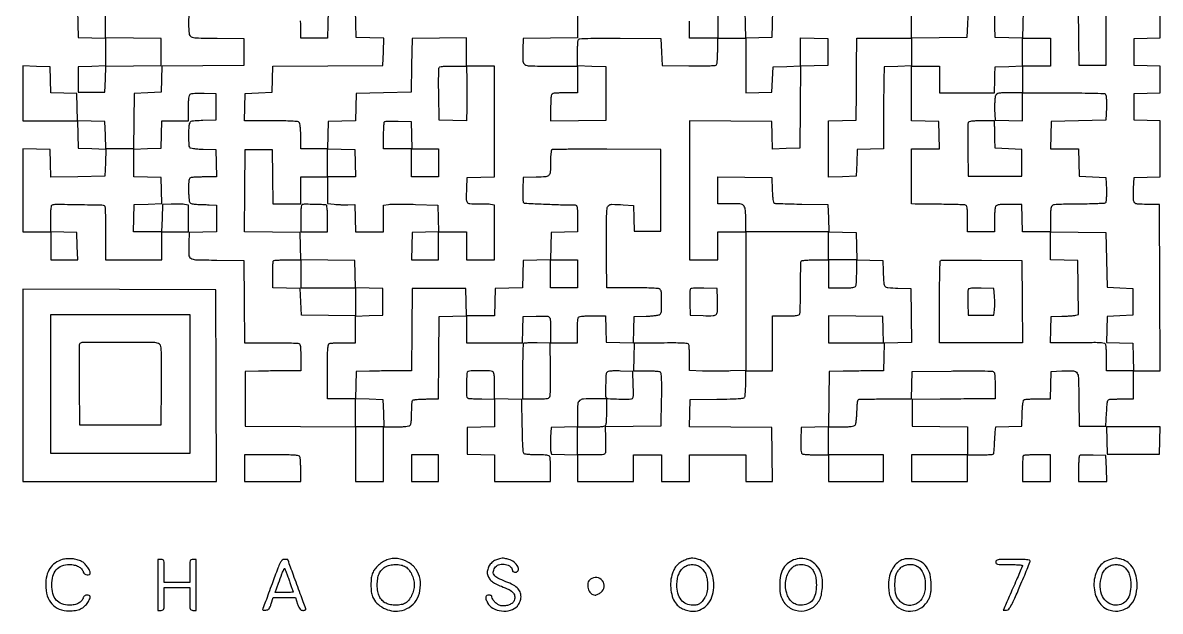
# Model space of a CAD drawing. Extents: x 179 to 1071, y 112 to 1107.
# Drawn here: x 179 to 1071, y 112 to 574 of the extents above; entities that cross this region are included whole.
import ezdxf

# ---------------------------------------------------------------- set-up
doc = ezdxf.new("R2010")
doc.units = 0

msp = doc.modelspace()

# ---------------------------------------------------------------- linework, layer by layer
for points in [[(309.228444, 580.311055, 0.013753), (309.027309, 573, 0.024414), (309.3947, 565.480434, 0.257272), (311.074574, 563.031598, 0.110514), (314.841084, 562.086765, 0.003223), (331.361515, 561.769563), (352.5, 561.5), (352.5, 551), (352.5, 540.5), (320.284831, 540.236193), (288.069661, 539.972386), (287.784831, 529.736193), (287.5, 519.5), (277, 519), (266.5, 518.5), (266.230498, 496.75), (265.960995, 475), (255.014329, 475), (244.067663, 475), (243.783832, 485.75), (243.5, 496.5), (232.783492, 496.783492), (222.066984, 497.066984), (221.783492, 507.783492), (221.5, 518.5), (211.284601, 518.784601), (201.069202, 519.069202), (200.784601, 529.284601), (200.5, 539.5), (189.75, 539.783832), (179, 540.067663), (179, 518.533832), (179, 497), (200.466168, 497), (221.932337, 497), (222.216168, 486.25), (222.5, 475.5), (233.283485, 475.215829), (244.06697, 474.931657), (243.783485, 464.215829), (243.5, 453.5), (222.284032, 453.230211), (201.068065, 452.960423), (200.784032, 463.730211), (200.5, 474.5), (189.75, 474.783832), (179, 475.067663), (179, 442.533832), (179, 410), (190, 410), (201, 410), (201, 399), (201, 388), (211.533832, 388), (222.067663, 388), (221.783832, 398.75), (221.5, 409.5), (211.25, 409.784983), (201, 410.069966), (201, 420.427994, -0.006572), (201.064128, 425.306817, -0.02237), (201.289644, 428.476866, -0.029148), (201.651561, 430.535422, -0.264473), (202.25, 431.178552, -0.078976), (205.186704, 431.612328, -0.001134), (222.943728, 431.377136, -0.000711), (241.150369, 431.068771, -0.134608), (242.923047, 430.547559, -0.241115), (243.431931, 429.706308, -0.005256), (243.729197, 424.783657, -0.009078), (243.937531, 418.202611, -0.003372), (244, 408.940983), (244, 388), (266, 388), (288, 388), (288, 399), (288, 410), (298.5, 410), (309, 410), (309, 420.454687), (309, 430.909374), (305.75, 431.443641, 0.025929), (304.039527, 431.634436, 0.007609), (301.398438, 431.750775, 0.00762), (298.418357, 431.791197, 0.008112), (295.5, 431.738954), (288.5, 431.5), (288.216168, 420.75), (287.932337, 410), (276.932337, 410), (265.932337, 410), (266.216168, 420.75), (266.5, 431.5), (277.284606, 431.784183), (288.069211, 432.068365), (287.784606, 442.284183), (287.5, 452.5), (276.75, 452.783832), (266, 453.067663), (266, 464), (266, 474.932337), (276.75, 475.216168), (287.5, 475.5), (287.783832, 486.25), (288.067663, 497), (298.533832, 497), (309, 497), (309, 506.877555, -0.007345), (309.070162, 511.653266, -0.024181), (309.314808, 514.794146, -0.035127), (309.728754, 516.875583, -0.154085), (310.399285, 517.916414, -0.132968), (311.486141, 518.412685, -0.020746), (313.849829, 518.703614, -0.018924), (317.042317, 518.84141, -0.009044), (321.149285, 518.788859), (330.5, 518.5), (330.5, 508), (330.5, 497.5), (320.357794, 497.216207, 0.004239), (314.122991, 496.988837, 0.045994), (311.631874, 496.645775, 0.13437), (310.355481, 495.955228, 0.137305), (309.621449, 494.716207, 0.057752), (309.118045, 491.30589, 0.010222), (309.048557, 484.833066, 0.006744), (309.202138, 478.2131, 0.133137), (309.800347, 476.288805, 0.199883), (310.589, 475.737468, 0.01918), (312.944063, 475.315749, 0.019108), (316.199826, 474.987032, 0.00836), (320.535034, 474.788805), (330.5, 474.5), (330.783832, 463.75), (331.067663, 453), (321.615619, 453, 0.00593), (317.880092, 452.955696, 0.007809), (314.475463, 452.821697, 0.005887), (311.638889, 452.632128, 0.0721), (310.581787, 452.393011, 0.190061), (309.785864, 451.663266, 0.071459), (309.315682, 450.197627, 0.035402), (309.070745, 447.679954, 0.006995), (309.015313, 443.143011, 0.009521), (309.086359, 439.729884, 0.012559), (309.288396, 436.624584, 0.010019), (309.571846, 434.061101, 0.108977), (309.923453, 433.089615, 0.138758), (310.563693, 432.515865, 0.042405), (311.787419, 432.040986, 0.037149), (313.366603, 431.702499, 0.026998), (315.158141, 431.553638, -0.000805), (317.228709, 431.490407, -0.000375), (319.913641, 431.40207, -0.000372), (322.73135, 431.30515, -0.00052), (325.25, 431.214023), (331, 431), (331, 420.533832), (331, 410.067663), (320.25, 409.783832), (309.5, 409.5), (309.204946, 401, 0.017415), (309.206112, 391.861975, 0.254171), (310.789178, 389.177094, 0.129025), (314.474131, 388.10305, 0.003568), (331.264071, 387.769847), (352.5, 387.5), (352.763853, 355.25), (353.027706, 323), (373.432066, 323, -0.002773), (381.365651, 322.956005, -0.004128), (388.307295, 322.821697, -0.001843), (394.220662, 322.636627, -0.083049), (395.418213, 322.393011, -0.205218), (396.23239, 321.601595, -0.063068), (396.69735, 319.913621, -0.030363), (396.940414, 316.960143, -0.005351), (397, 311.393011), (397, 301), (385.75, 300.925726, 0.000756), (380.680609, 300.884593, 0.000467), (374.720312, 300.821651, 0.000468), (368.83123, 300.748444, 0.000842), (364, 300.675726), (353.5, 300.5), (353.5, 279), (353.5, 257.5), (396.75, 257.239377), (440, 256.978755), (440, 235.489377), (440, 214), (451, 214), (462, 214), (462, 235.5), (462, 257), (471.8, 257, 0.008695), (476.071747, 257.074295, 0.018472), (479.369558, 257.311224, 0.019349), (481.799696, 257.671932, 0.150969), (482.8, 258.2, 0.149044), (483.322729, 259.181224, 0.019949), (483.685484, 261.522984, 0.019071), (483.924518, 264.676508, 0.009379), (484, 268.7, -0.007108), (484.062636, 273.105901, -0.025896), (484.286703, 275.893387, -0.038354), (484.653148, 277.624007, -0.307542), (485.25, 278.11535, 0.009119), (485.801517, 278.176405, 0.006205), (486.426562, 278.265064, 0.006254), (487.02778, 278.365684, 0.012489), (487.5, 278.463035, -0.04467), (488.200358, 278.56102, -0.002025), (490.625618, 278.671865, -0.003374), (493.508206, 278.772433, -0.002409), (496.736147, 278.847686), (504.972294, 279), (505.236147, 311.25), (505.5, 343.5), (516.25, 343.783832), (527, 344.067663), (527, 333.533832), (527, 323), (548.965017, 323), (570.930034, 323), (571.215017, 333.25), (571.5, 343.5), (581.722245, 343.784677, -0.003488), (588.334543, 343.922669, -0.050684), (590.662172, 343.718733, -0.165802), (591.830539, 343.053969, -0.120322), (592.534088, 341.720206, -0.014931), (592.746531, 340.752221, -0.015552), (592.897539, 339.786309, -0.015411), (592.976104, 338.945432, -0.063258), (592.943422, 338.435529, 0.043569), (592.876339, 337.788254, 0.002158), (592.850897, 335.645124, 0.003471), (592.849335, 333.095394, 0.002501), (592.881579, 330.25), (593, 323), (603.5, 323), (614, 323), (614, 331.918213, -0.006277), (614.044331, 335.449196, -0.008159), (614.178303, 338.68135, -0.006338), (614.368222, 341.373807, -0.070946), (614.606989, 342.418213, -0.204941), (615.397244, 343.232062, -0.063222), (617.080782, 343.697172, -0.030449), (620.025624, 343.940347, -0.005378), (625.572006, 344), (635.930034, 344), (636.215017, 333.75), (636.5, 323.5), (647.214647, 323.216527), (657.929295, 322.933054), (658.214647, 333.216527), (658.5, 343.5), (667.945876, 343.790118, 0.010217), (671.65896, 343.980158, 0.013854), (675.000112, 344.312947, 0.010763), (677.740901, 344.722996, 0.131421), (678.695876, 345.162563, 0.208414), (679.804305, 347.360267, 0.012721), (680.035478, 354.877506, 0.013378), (679.874658, 362.372731, 0.186413), (678.8, 364.8, 0.174438), (677.546962, 365.389902, 0.009665), (673.165059, 365.720341, 0.010703), (666.875506, 365.937616, 0.003281), (657.36992, 366), (637.13984, 366), (636.81992, 387.75, -0.001889), (636.720363, 396.857852, -0.001729), (636.685706, 406.238002, -0.001728), (636.712662, 414.612139, -0.005663), (636.81227, 420.145327, -0.012188), (637.248322, 428.257475, -0.199889), (638.460453, 430.628106, -0.182464), (641.045584, 431.550148, -0.009869), (649.859204, 431.214292), (657.932828, 430.746918), (658.216414, 420.623459), (658.5, 410.5), (669, 410.5), (679.5, 410.5), (679.5, 442.5), (679.5, 474.5), (637.061001, 474.761001, 0.001877), (620.729881, 474.800132, 0.003038), (606.839997, 474.696872, 0.000522), (594.584717, 474.518496, 0.194862), (593.776176, 474.176176, 0.162934), (593.440806, 473.503285, 0.01005), (593.171294, 471.253729, 0.014069), (592.976082, 468.508979, 0.009908), (592.904758, 465.415175, -0.009801), (592.709842, 456.880788, -0.173045), (591.688484, 454.361256, -0.193355), (589.341325, 453.195515, -0.012755), (581.650095, 452.78388), (571.5, 452.5), (571.210352, 443.089648, 0.008055), (571.156654, 439.426942, 0.011889), (571.237748, 436.213125, 0.007219), (571.406881, 433.550798, 0.179583), (571.710352, 432.894746, 0.185337), (572.752469, 432.434798, 0.000748), (585.681974, 431.81845, 0.004015), (599.08223, 431.307527, 0.004237), (612.25, 431.022982, -0.239241), (613.1784, 430.536355, -0.113742), (613.707645, 429.255554, -0.037196), (613.949572, 426.60367, -0.004155), (614, 420.534983), (614, 410.069966), (603.75, 409.784983), (593.5, 409.5), (593.216508, 398.783492), (592.933016, 388.066984), (582.216508, 387.783492), (571.5, 387.5), (571.216508, 376.783492), (570.933016, 366.066984), (560.216508, 365.783492), (549.5, 365.5), (549.216168, 354.75), (548.932337, 344), (538, 344), (527.067663, 344), (526.783832, 354.75), (526.5, 365.5), (505.5, 365.5), (484.5, 365.5), (484.236147, 333.25), (483.972294, 301), (472.736147, 300.925726, 0.000756), (467.672098, 300.884594, 0.000467), (461.716243, 300.821651, 0.000468), (455.830288, 300.748444, 0.00084), (451, 300.675726), (440.5, 300.5), (440.216168, 289.75), (439.932337, 279), (428.966168, 279), (418, 279), (418, 300.393011, -0.002045), (418.049566, 312.514173, -0.015901), (418.275578, 318.164693, -0.030015), (418.696146, 321.337463, -0.258697), (419.581787, 322.393011, -0.07203), (420.638111, 322.632106, -0.005915), (423.465525, 322.821697, -0.007831), (426.859224, 322.955695, -0.005951), (430.581787, 323), (440, 323), (440, 333.466168), (440, 343.932337), (450.75, 344.216168), (461.5, 344.5), (461.5, 355), (461.5, 365.5), (450.783492, 365.783492), (440.066984, 366.066984), (439.783492, 376.783492), (439.5, 387.5), (418.283631, 387.76979), (397.067262, 388.03958), (396.783631, 398.76979), (396.5, 409.5), (374.736173, 409.769541), (352.972345, 410.039082), (353.236173, 442.269541), (353.5, 474.5), (364, 474.5), (374.5, 474.5), (374.769888, 453.25), (375.039775, 432), (386.019888, 432), (397, 432), (397, 442.5), (397, 453), (407.5, 453), (418, 453), (418, 442.571956), (418, 432.143913), (423.25, 431.583122, 0.012174), (425.657361, 431.385114, 0.006945), (428.573438, 431.257221, 0.006932), (431.513435, 431.209953, 0.011403), (434, 431.261166), (439.5, 431.5), (439.783832, 420.75), (440.067663, 410), (451.033832, 410), (462, 410), (462, 420.412102), (462, 430.824204), (465.798137, 431.465895, -0.037003), (468.170676, 431.688129, -0.004123), (473.607056, 431.748907, -0.004998), (480.087521, 431.70314, -0.004032), (487.048137, 431.528242), (504.5, 430.948898), (504.783473, 420.509802), (505.066946, 410.070705), (494.783473, 409.785353), (484.5, 409.5), (484.216168, 398.75), (483.932337, 388), (494.466168, 388), (505, 388), (505, 399), (505, 410), (516, 410), (527, 410), (527, 399), (527, 388), (538, 388), (549, 388), (549, 409.454687), (549, 430.909374), (545.75, 431.438054, 0.026027), (544.023953, 431.62732, 0.007294), (541.312056, 431.742883, 0.007336), (538.236869, 431.783875, 0.00766), (535.205937, 431.733367, -0.02408), (529.734629, 431.821837, -0.23639), (527.800497, 432.951386, -0.146258), (527.045025, 435.506288, -0.007936), (527.204946, 444), (527.5, 452.5), (538.25, 452.783832), (549, 453.067663), (549, 496.533832), (549, 540), (538, 540), (527, 540), (527, 551.019888), (527, 562.039775), (505.75, 561.769888), (484.5, 561.5), (484, 540.5), (483.5, 519.5), (462, 519), (440.5, 518.5), (440.216508, 507.783492), (439.933016, 497.066984), (429.216508, 496.783492), (418.5, 496.5), (418.216168, 485.75), (417.932337, 475), (407.466168, 475), (397, 475), (397, 484.8, 0.008695), (396.925705, 489.071747, 0.018472), (396.688776, 492.369558, 0.019349), (396.328068, 494.799696, 0.150969), (395.8, 495.8, 0.175197), (394.537589, 496.392044, 0.009311), (390.038418, 496.721201, 0.01044), (383.576319, 496.93795, 0.003163), (373.766168, 497), (352.932337, 497), (353.216168, 507.75), (353.5, 518.5), (364, 519), (374.5, 519.5), (374.784866, 529.739404), (375.069732, 539.978807), (418.284866, 540.239404), (461.5, 540.5), (461.783485, 551.215829), (462.06697, 561.931657), (451.283485, 562.215829), (440.5, 562.5), (440.215829, 573.283485), (439.931657, 584.06697)], [(418.5, 583.5), (418.216168, 572.75), (417.932337, 562), (407.466168, 562), (397, 562), (396.984687, 571.75, 0.007309), (396.922789, 575.573123, 0.010173)], [(614, 583.930034), (614, 572.984905), (614, 562.039775), (592.75, 561.769888), (571.5, 561.5), (571.204946, 553, 0.016959), (571.197749, 543.81204, 0.255404), (572.767634, 541.152517, 0.131484), (576.412428, 540.120352, 0.003624), (593.019052, 540), (614, 540), (614, 529.5), (614, 519), (605.081787, 519, 0.006277), (601.550804, 518.955669, 0.008159), (598.31865, 518.821697, 0.006338), (595.626193, 518.631778, 0.070946), (594.581787, 518.393011, 0.205372), (593.767428, 517.600948, 0.062982), (593.302552, 515.9105, 0.030315), (593.059548, 512.952209, 0.005337), (593, 507.373509), (593, 496.960995), (614.75, 497.230498), (636.5, 497.5), (636.5, 518.5), (636.5, 539.5), (625.25, 539.782751), (614, 540.065502), (614.015313, 549.782751, -0.007642), (614.079627, 553.597102, -0.010549), (614.261873, 557.016945, -0.007427), (614.515284, 559.850633, -0.115903), (614.833164, 560.764295, -0.241759), (615.993173, 561.445189, -0.006458), (622.104718, 561.710935, -0.008037), (631.337414, 561.844504, -0.001667), (647.567852, 561.764295), (679.5, 561.5), (680, 551), (680.5, 540.5), (701.428109, 540.22917, 0.002701), (711.928451, 540.150006, 0.012029), (718.091209, 540.285113, 0.012869), (722.095412, 540.572759, 0.230932), (723.162796, 541.22917, 0.115844), (723.482259, 542.147219, 0.007444), (723.73694, 544.990756, 0.010563), (723.920078, 548.422631, 0.007655), (723.984687, 552.25), (724, 562), (735, 562), (746, 562), (746, 540.465017), (746, 518.930034), (756.25, 519.215017), (766.5, 519.5), (767, 529.5), (767.5, 539.5), (778.263898, 539.783973), (789.027796, 540.067945), (788.763898, 507.783973), (788.5, 475.5), (777.784171, 475.216515), (767.068343, 474.93303), (766.784171, 485.716515), (766.5, 496.5), (734.25, 496.763853), (702, 497.027706), (702, 442.513853), (702, 388), (713, 388), (724, 388), (724, 399), (724, 410), (734.997836, 410), (745.995672, 410), (745.982219, 355.558555), (745.968767, 301.11711), (734.07851, 300.808555, -0.003743), (728.790948, 300.710941, -0.002475), (722.715867, 300.674352, -0.002491), (716.811005, 300.697437, -0.004834), (712.094127, 300.784983), (702, 301.069966), (701.984687, 310.784983, 0.007374), (701.922485, 314.595171, 0.010246), (701.74656, 318.003955, 0.007052), (701.502355, 320.831253, 0.116976), (701.195546, 321.717841, 0.233395), (700.179042, 322.335714, 0.010402), (695.956492, 322.618119, 0.011243), (689.672246, 322.76577, 0.002849), (679.460858, 322.717841), (658.5, 322.5), (658.216168, 311.75), (657.932337, 301), (667.716168, 300.984687, -0.007628), (671.556504, 300.92008, -0.010534), (674.999306, 300.73694, -0.007408), (677.852152, 300.482287, -0.115938), (678.77083, 300.162796, -0.230932), (679.427241, 299.095412, -0.012869), (679.714887, 295.091209, -0.012029), (679.849994, 288.928451, -0.002701), (679.77083, 278.428109), (679.5, 257.5), (657.690244, 257.230331), (635.880488, 256.960662), (636.006297, 248.230331, -0.001028), (636.049627, 244.722803, -0.001214), (636.075747, 241.403597, -0.00106), (636.085061, 238.600628, -0.007638), (636.066053, 237.25, -0.15749), (635.614629, 235.980962, -0.180944), (634.529323, 235.302638, -0.047129), (632.101853, 235.043371, -0.003053), (625, 235), (614, 235), (614, 246), (614, 257), (624.893011, 257, 0.005003), (630.756842, 257.058671, 0.029178), (633.833669, 257.300233, 0.06089), (635.585285, 257.763049, 0.209079), (636.393011, 258.581787, 0.07203), (636.632106, 259.638111, 0.005915), (636.821697, 262.465525, 0.007831), (636.955695, 265.859224, 0.005951), (637, 269.581787), (637, 279), (627.434259, 279, 0.013406), (618.656095, 278.764602, 0.170487), (615.651483, 277.524807, 0.194511), (614.283965, 274.747191, 0.01832), (614, 266.999799), (614, 257.069966), (603.75, 256.784983), (593.5, 256.5), (592.970418, 249, 0.009238), (592.809463, 245.908595, 0.009315), (592.763426, 242.821875, 0.009163), (592.822694, 240.13329, 0.036753), (593.009432, 238.5), (593.578029, 235.5), (603.789014, 235.215017), (614, 234.930034), (614, 224.465017), (614, 214), (636, 214), (658, 214), (658, 224.5), (658, 235), (669, 235), (680, 235), (680, 224.5), (680, 214), (691, 214), (702, 214), (702, 224.5), (702, 235), (724, 235), (746, 235), (746, 224.5), (746, 214), (756.519888, 214), (767.039775, 214), (766.769888, 235.25), (766.5, 256.5), (734.216309, 256.763898), (701.932619, 257.027795), (702.216309, 267.763898), (702.5, 278.5), (723.409228, 278.698619, 0.002817), (733.806455, 278.855962, 0.012035), (740.00521, 279.13407, 0.012627), (744.063125, 279.517286, 0.225229), (745.143915, 280.198619, 0.115145), (745.470651, 281.13425, 0.007691), (745.731394, 283.981782, 0.01076), (745.918688, 287.420453, 0.007831), (745.984687, 291.25), (746, 301), (756.5, 301), (767, 301), (767, 322.5), (767, 344), (777.393011, 344, 0.005548), (782.847127, 344.060521, 0.028856), (785.845765, 344.300585, 0.056089), (787.591489, 344.745678, 0.213844), (788.369202, 345.519741, 0.083016), (788.603245, 346.66985, 0.001854), (788.781072, 352.332118, 0.00414), (788.910111, 358.979916, 0.002782), (788.952381, 366.576708, -0.002787), (788.994503, 374.133165, -0.004325), (789.123586, 380.65189, -0.00141), (789.299584, 386.278283, -0.130606), (789.535207, 387.056967, -0.229468), (790.126712, 387.432853, -0.007408), (793.013867, 387.722984, -0.012896), (796.515436, 387.931742, -0.00844), (800.559017, 388), (811, 388), (811, 377), (811, 366), (821.393011, 366, 0.005351), (826.960143, 366.059586, 0.030363), (829.913621, 366.30265, 0.063068), (831.601595, 366.76761, 0.205218), (832.393011, 367.581787, 0.072102), (832.632129, 368.638915, 0.005887), (832.821697, 371.475801, 0.007809), (832.955696, 374.880803, 0.005929), (833, 378.616771), (833, 388.069966), (843.25, 387.784983), (853.5, 387.5), (853.75078, 379, 0.008001), (854.167162, 369.85434, 0.165236), (855.196667, 367.34273, 0.196929), (857.49116, 366.190479, 0.012174), (865.2603, 365.784869), (875.5, 365.5), (875.769789, 344.284032), (876.039577, 323.068065), (865.269789, 322.784032), (854.5, 322.5), (854.216168, 311.75), (853.932337, 301), (843.716168, 300.878498, -0.000018), (839.011865, 300.822715, -0.00001), (833.269749, 300.754941, -0.00001), (827.453221, 300.686515, -0.000016), (822.5, 300.628498), (811.5, 300.5), (811.230591, 278.783635), (810.961183, 257.06727), (800.230591, 256.783635), (789.5, 256.5), (789.211769, 246.582645, 0.006827), (789.138177, 241.804805, 0.023663), (789.278982, 238.717063, 0.033714), (789.604266, 236.705135, 0.19692), (790.211769, 235.847958, 0.115445), (791.139851, 235.524351, 0.007585), (793.985645, 235.266219, 0.010675), (797.421391, 235.080714, 0.007755), (801.25, 235.015313), (811, 235), (811, 224.5), (811, 214), (832.5, 214), (854, 214), (854, 224.5), (854, 235), (832.5, 235), (811, 235), (811, 246), (811, 257), (820.877555, 257, 0.00775), (825.465038, 257.07111, 0.021862), (828.661716, 257.310401, 0.027915), (830.855494, 257.69658, 0.163434), (831.837437, 258.304124, 0.131421), (832.277004, 259.259099, 0.010763), (832.687053, 261.999888, 0.013854), (833.019842, 265.34104, 0.010217), (833.209882, 269.054124, -0.006165), (833.420797, 273.952188, -0.03235), (833.743407, 276.626743, -0.067579), (834.233403, 278.10698, -0.26245), (835, 278.63465, -0.01907), (836.110313, 278.69176, -0.000368), (841.850999, 278.763631, -0.000888), (848.552126, 278.83069, -0.000595), (856.216168, 278.88465), (875.932337, 279), (876.216168, 289.75), (876.5, 300.5), (907, 300.779881, -0.001543), (918.833446, 300.851959, -0.002337), (929.128125, 300.834787, -0.000876), (937.982137, 300.763127, -0.057195), (939.5, 300.573771, -0.168817), (940.592675, 299.868988, -0.121614), (941.191055, 298.534141, -0.040844), (941.448808, 295.905343, -0.004024), (941.5, 289.544095), (941.5, 279.000412), (931, 278.939798, 0.000371), (925.512826, 278.904048, 0.00011), (917.121875, 278.841297, 0.000111), (907.692912, 278.766623, 0.000119), (898.5, 278.689593), (876.5, 278.5), (876.5, 268), (876.5, 257.5), (898.25, 257.230498), (920, 256.960995), (920, 245.980498), (920, 235), (898, 235), (876, 235), (876, 224.5), (876, 214), (898, 214), (920, 214), (920, 224.5), (920, 235), (929.940983, 235, 0.00746), (933.786464, 235.057378, 0.011518), (937.105837, 235.233054, 0.00599), (939.864695, 235.476159, 0.233445), (940.372299, 235.793375, 0.10677), (940.574085, 236.362294, 0.00702), (940.773561, 238.103455, 0.009921), (940.942349, 240.203897, 0.007236), (941.049745, 242.543375, -0.005029), (941.157143, 245.132315, -0.003738), (941.325846, 247.988754, -0.003778), (941.525526, 250.681363, -0.008533), (941.726907, 252.716215), (942.216955, 256.932429), (952.358477, 257.216215), (962.5, 257.5), (962.788805, 267.464966, -0.00836), (962.987032, 271.800174, -0.019108), (963.315749, 275.055937, -0.01918), (963.737468, 277.411, -0.199883), (964.288805, 278.199653, -0.117134), (965.171517, 278.504879, -0.006997), (967.998336, 278.747767, -0.010202), (971.406013, 278.922787, -0.007334), (975.216168, 278.984687), (984.932337, 279), (985.216168, 289.75), (985.5, 300.5), (994, 300.795054, -0.017415), (1003.138025, 300.793888, -0.254171), (1005.822906, 299.210822, -0.129025), (1006.89695, 295.525869, -0.003568), (1007.230153, 278.735929), (1007.5, 257.5), (1018, 257.5), (1028.5, 257.5), (1029, 268, -0.004118), (1029.351207, 274.28523, -0.041685), (1029.735515, 276.873959, -0.130105), (1030.396292, 278.114416, -0.189951), (1031.5, 278.643701, -0.010495), (1032.717331, 278.705519, -0.001341), (1035.335938, 278.776415, -0.001569), (1038.444648, 278.842476, -0.001306), (1041.75, 278.893701), (1050, 279), (1050, 290), (1050, 301), (1060.507242, 301), (1071.014483, 301), (1070.757242, 366.25), (1070.5, 431.5), (1060.704844, 431.5, -0.013476), (1053.2306, 431.701484, -0.207462), (1050.977276, 432.826381, -0.175915), (1050.063646, 435.326274, -0.009205), (1050.204946, 444), (1050.5, 452.5), (1060.75, 452.784983), (1071, 453.069966), (1071, 475), (1071, 496.930034), (1060.75, 497.215017), (1050.5, 497.5), (1050.5, 508), (1050.5, 518.5), (1060.75, 518.784983), (1071, 519.069966), (1071, 529.5), (1071, 539.930034), (1060.75, 540.215017), (1050.5, 540.5), (1050.5, 551), (1050.5, 561.5), (1060.75, 561.784983), (1071, 562.069966), (1071, 584)], [(724, 584.067663), (724, 573.033832), (724, 562), (713, 562), (702, 562), (702, 571.418213, 0.005951), (701.955695, 575.140776, 0.007831)], [(963.5, 583.5), (963.215829, 572.716515), (962.931657, 561.93303), (952.215829, 562.216515), (941.5, 562.5), (941.423623, 571, 0.00447), (941.245561, 580.932564, 0.168768)]]:
    msp.add_lwpolyline(points, format="xyb")
for points in [[(221.932337, 584), (222.216168, 573.25), (222.5, 562.5), (233.25, 562.216168), (244, 561.932337), (244, 551), (244, 540.067663), (233.25, 539.783832), (222.5, 539.5), (222.5, 529.5), (222.5, 519.5), (233, 519.5), (243.5, 519.5), (243.784769, 529.730595), (244.069538, 539.961189), (265.784769, 540.230595), (287.5, 540.5), (287.5, 551), (287.5, 561.5), (265.75, 561.769502), (244, 562.039005), (244, 572.985671), (244, 583.932337)], [(767.067663, 584), (766.783832, 573.25), (766.5, 562.5), (756.284183, 562.215394), (746.068365, 561.930789), (745.784183, 572.715394), (745.5, 583.5)], [(920.5, 583.5), (920, 573), (919.5, 562.5), (897.75, 562.230498), (876, 561.960995), (876, 572.946666), (876, 583.932337)]]:
    msp.add_lwpolyline(points)
for points in [[(1028.5, 562), (1028.5, 540.5), (1018, 540.5), (1007.5, 540.5), (1007.230403, 562.284031), (1006.960806, 584.068061), (1017.730403, 583.784031), (1028.5, 583.5)], [(810.5, 551), (810.5, 540.5), (799.75, 540.216168), (789, 539.932337), (789, 551), (789, 562.067663), (799.75, 561.783832), (810.5, 561.5)], [(439.783832, 463.75), (440.067663, 453), (429.033832, 453), (418, 453), (418, 464.033832), (418, 475.067663), (428.75, 474.783832), (439.5, 474.5)], [(614, 377), (614, 366), (603.5, 366), (593, 366), (593, 377), (593, 388), (603.5, 388), (614, 388)], [(179, 289.506286), (179, 214), (255.006326, 214), (331.012652, 214), (330.756326, 289.25), (330.5, 364.5), (254.75, 364.756286), (179, 365.012572)], [(310, 290.5), (310, 236), (255.5, 236), (201, 236), (201, 290.5), (201, 345), (255.5, 345), (310, 345)], [(811, 333.519888), (811, 323), (832.534983, 323), (854.069966, 323), (853.784983, 333.25), (853.5, 343.5), (832.25, 343.769888), (811, 344.039775)], [(461.783832, 267.75), (462.067663, 257), (451.033832, 257), (440, 257), (440, 268.085186), (440, 279.170371), (450.75, 278.835186), (461.5, 278.5)], [(1029.216168, 246.25), (1029.5, 235.5), (1050, 235.5), (1070.5, 235.5), (1070.783832, 246.25), (1071.067663, 257), (1050, 257), (1028.932337, 257)], [(484, 224.5), (484, 214), (494.5, 214), (505, 214), (505, 224.5), (505, 235), (494.5, 235), (484, 235)]]:
    msp.add_lwpolyline(points, close=True)
for points in [[(876, 551), (876, 540), (887, 540), (898, 540), (898, 529.5), (898, 519), (919.5, 519), (941, 519), (941.153471, 522.75, 0.003032), (941.219104, 524.633143, 0.001098), (941.290215, 527.307812, 0.001088), (941.355269, 530.236536, 0.001296), (941.403471, 533), (941.5, 539.5), (952.25, 539.783832), (963, 540.067663), (963, 551.033832), (963, 562), (974, 562), (985, 562), (985, 551), (985, 540), (974, 540), (963, 540), (963, 529.5), (963, 519), (994.75, 518.984687, -0.002405), (1007.01307, 518.919798, -0.003774), (1017.551855, 518.733781, -0.00106), (1026.706342, 518.483638, -0.134791), (1027.788231, 518.152042, -0.19692), (1028.395734, 517.294865, -0.033714), (1028.721018, 515.282937, -0.023663), (1028.861823, 512.195195, -0.006827), (1028.788231, 507.417355), (1028.5, 497.5), (1007, 497), (985.5, 496.5), (985.216168, 485.75), (984.932337, 475), (995.932337, 475), (1006.932337, 475), (1007.216168, 464.25), (1007.5, 453.5), (1018, 453), (1028.5, 452.5), (1028.789648, 443.089648, -0.009807), (1028.830999, 439.383588, -0.014489), (1028.709317, 436.134328, -0.010478), (1028.477684, 433.48972, -0.170905), (1028.098579, 432.698579, -0.182987), (1027.175234, 432.282436, -0.003708), (1021.988374, 432.001854, -0.007832), (1015.625477, 431.804784, -0.004265), (1007.808932, 431.751878, 0.00449), (1000.283493, 431.697552, 0.006558), (993.657936, 431.503262, 0.003475), (988.075152, 431.227344, 0.108246), (986.75, 430.857762, 0.15725), (985.836199, 429.917656, 0.075063), (985.317321, 428.294578, 0.034356), (985.06105, 425.482764, 0.005551), (985, 419.984319), (985, 410.039005), (1006.75, 409.769502), (1028.5, 409.5), (1029, 388), (1029.5, 366.5), (1039.5, 366), (1049.5, 365.5), (1049.5, 355), (1049.5, 344.5), (1039.5, 344), (1029.5, 343.5), (1029.215407, 333.285365), (1028.930815, 323.07073), (1039.215407, 322.785365), (1049.5, 322.5), (1049.783832, 311.75), (1050.067663, 301), (1039.533832, 301), (1029, 301), (1028.984687, 310.75, 0.007993), (1028.917412, 314.581548, 0.010939), (1028.726302, 318.026457, 0.007917), (1028.45999, 320.877782, 0.114509), (1028.126581, 321.829429, 0.196609), (1027.220955, 322.472579, 0.032607), (1025.067193, 322.829141, 0.022473), (1021.717902, 323.009962, 0.006044), (1016.391893, 322.99349, -0.001772), (1011.475564, 322.936275, -0.001086), (1005.67828, 322.901944, -0.001088), (999.938622, 322.892906, -0.001939), (995.215017, 322.914061), (984.930034, 323), (985.215017, 333.25), (985.5, 343.5), (994, 343.75078, 0.004883), (997.420749, 343.885152, 0.00568), (1000.669884, 344.081597, 0.005082), (1003.412997, 344.30679, 0.033635), (1004.769818, 344.524806), (1007.039636, 345.048052), (1006.769818, 366.274026), (1006.5, 387.5), (995.75, 387.783832), (985, 388.067663), (985, 399.033832), (985, 410), (974.033832, 410), (963.067663, 410), (962.783832, 420.75), (962.5, 431.5), (952.712919, 431.5, 0.00665), (947.739107, 431.433843, 0.028066), (944.767521, 431.187479, 0.048144), (942.919948, 430.74503, 0.170654), (941.978232, 430, 0.109035), (941.605034, 428.965489, 0.009918), (941.304487, 426.223437, 0.012476), (941.090353, 422.902151, 0.009445), (941.015313, 419.25), (941, 410), (930.5, 410), (920, 410), (920, 419.940983, 0.007587), (919.930843, 424.498597, 0.021357), (919.698219, 427.677283, 0.025729), (919.330486, 429.856029, 0.19692), (918.75, 430.690983, 0.130492), (917.749912, 431.016747, 0.002829), (912.579687, 431.274037, 0.006286), (906.488468, 431.465935, 0.004178), (899.5, 431.53978, -0.001049), (892.405002, 431.570342, -0.001411), (885.979688, 431.629626, -0.000962), (880.588991, 431.70495, -0.015101), (878.75, 431.78978), (876, 432), (876, 453.5), (876, 475), (887.033832, 475), (898.067663, 475), (897.783832, 485.75), (897.5, 496.5), (886.75, 496.783832), (876, 497.067663), (876, 518.567663), (876, 540.067663), (865.25, 539.783832), (854.5, 539.5), (854.296894, 529, 0.002225), (854.215411, 523.5282, 0.00067), (854.139675, 515.205589, 0.000671), (854.079753, 505.868785, 0.000729), (854.046894, 496.784983), (854, 475.069966), (843.75, 474.784983), (833.5, 474.5), (833, 464), (832.5, 453.5), (821.75, 453.216168), (811, 452.932337), (811, 474.932337), (811, 496.932337), (821.75, 497.216168), (832.5, 497.5), (832.703106, 508, 0.002228), (832.78459, 513.473701, 0.000669), (832.860325, 521.804688, 0.000671), (832.920247, 531.152804, 0.000728), (832.953106, 540.25), (833, 562), (854.5, 562), (876, 562)], [(527.187616, 528.75, -0.004063), (527.286869, 523.695675, -0.00255), (527.324762, 517.783914, -0.002559), (527.302602, 511.963905, -0.004675), (527.215829, 507.216515), (526.931657, 496.93303), (516.215829, 497.216515), (505.5, 497.5), (505.22812, 517.47179, -0.002373), (505.159428, 525.218274, -0.003602), (505.180187, 531.95234, -0.001374), (505.255547, 537.733509, -0.087882), (505.446735, 538.72179, -0.246519), (506.147483, 539.337621, -0.030381), (508.218612, 539.707763, -0.022571), (511.4239, 539.935631, -0.006459), (516.406231, 540), (526.875232, 540)], [(941.99635, 516.993181, 0.091003), (941.586812, 515.714199, 0.013869), (941.316536, 513.037879, 0.014904), (941.176237, 509.785154, 0.011582), (941.211167, 506.243181), (941.5, 497.5), (952.25, 497.216168), (963, 496.932337), (963, 507.966168), (963, 519), (953.035184, 519, 0.005018), (947.199998, 518.941437, 0.039961), (944.520371, 518.672707, 0.097131), (943.001485, 518.077486, 0.128769)], [(483.783832, 485.75), (484.067663, 475), (494.533832, 475), (505, 475), (505, 464), (505, 453), (494.5, 453), (484, 453), (484, 464), (484, 475), (473, 475), (462, 475), (462, 485.333333, -0.006317), (462.050668, 489.343898, -0.009512), (462.205463, 492.836713, -0.004898), (462.419778, 495.762931, -0.177451), (462.699448, 496.366114, -0.183378), (463.300668, 496.636532, -0.005301), (466.145783, 496.777033, -0.010046), (469.547259, 496.840477, -0.006672), (473.449448, 496.782781), (483.5, 496.5)], [(920.447199, 495.723, 0.088003), (920.255956, 494.733152, 0.001312), (920.180843, 488.807175, 0.003516), (920.16003, 481.911562, 0.002311), (920.228584, 473.973), (920.5, 453.5), (941.5, 453.5), (962.5, 453.5), (962.5, 464), (962.5, 474.5), (952.004232, 475), (941.508464, 475.5), (941.410656, 483, 0.001346), (941.361728, 486.109764, 0.001305), (941.29563, 489.251562, 0.001287), (941.223153, 492.015135, 0.004825), (941.156424, 493.75), (941, 497), (930.968615, 497, 0.006851), (926.218529, 496.934909, 0.023348), (923.134189, 496.705962, 0.031587), (921.136108, 496.334248, 0.244002)], [(766.786761, 442.704509, 0.007903), (766.983714, 438.337804, 0.021199), (767.304425, 435.243323, 0.023202), (767.719753, 433.107482, 0.253272), (768.286761, 432.479689, 0.075132), (769.227791, 432.298576, 0.001002), (775.165486, 432.071934, 0.002839), (782.055565, 431.861932, 0.001858), (790, 431.694476), (810.5, 431.338593), (810.783492, 420.702789), (811.066984, 410.066984), (821.783492, 409.783492), (832.5, 409.5), (832.783832, 398.75), (833.067663, 388), (822.033832, 388), (811, 388), (811, 399.034389), (811, 410.068778), (789.25, 409.998748, -0.000283), (780.134479, 409.974554, -0.000258), (770.73125, 409.959759, -0.000258), (762.325667, 409.955194, -0.000836), (756.75, 409.964359), (746, 410), (746, 419.428571, 0.016999), (745.750501, 426.765295, 0.124365), (744.668566, 430.080619, 0.206324), (742.40659, 431.631286, 0.059972), (738.097879, 431.951645, -0.005873), (735.994299, 431.880434, -0.003366), (733.455315, 431.841425, -0.003361), (730.90186, 431.836549, -0.005587), (728.75, 431.870953), (724, 432), (724, 442.519888), (724, 453.039775), (745.25, 452.769888), (766.5, 452.5)], [(398.25, 431.305109, 0.251002), (397.653527, 430.622369, 0.027987), (397.291323, 428.515596, 0.021945), (397.064855, 425.304824, 0.006634), (397, 420.416667), (397, 410), (407.5, 410), (418, 410), (418, 420.5, 0.006056), (417.93905, 425.532059, 0.023286), (417.717785, 428.652656, 0.033386), (417.356909, 430.590712, 0.319693), (416.75, 431.10305, 0.012162), (411.995891, 431.378772, 0.005672), (405.82409, 431.516211, 0.002399), (399.62057, 431.554203, 0.090803)], [(397, 377), (397, 366), (418.5, 366), (440, 366), (440, 354.980112), (440, 343.960225), (418.75, 344.230112), (397.5, 344.5), (397, 355), (396.5, 365.5), (385.75, 365.783832), (375, 366.067663), (375, 376.367165, -0.006042), (375.048278, 380.362473, -0.009138), (375.195833, 383.837021, -0.004541), (375.399823, 386.754766, -0.178489), (375.666667, 387.333333, -0.178563), (376.245497, 387.600197, -0.004516), (379.172917, 387.804167, -0.009111), (382.658388, 387.951724, -0.006022), (386.666667, 388), (397, 388)], [(962.763853, 355.25), (963.027706, 323), (952.763853, 322.926805, -0.00126), (944.527276, 322.888824, -0.000694), (934.455126, 322.881746, -0.00058), (922.339842, 322.904102, -0.000334), (907.75, 322.957682), (898, 323), (898, 354.833333, -0.002001), (898.049029, 367.086392, -0.003231), (898.199888, 377.515513, -0.000593), (898.402981, 386.698691, -0.192864), (898.680468, 387.347135, -0.194926), (899.328722, 387.621499, -0.000608), (908.434599, 387.750224, -0.003285), (918.778546, 387.815907, -0.002034), (930.930468, 387.763802), (962.5, 387.5)], [(702.442274, 364.710164, 0.081166), (702.248144, 363.773814, 0.005233), (702.158783, 360.980936, 0.007531), (702.137174, 357.634259, 0.005535), (702.210159, 353.924983), (702.5, 344.5), (712.722245, 344.215323, 0.013848), (720.5543, 344.214168, 0.210395), (722.951391, 345.349379, 0.179386), (723.934656, 347.971409, 0.009619), (723.795054, 357), (723.5, 365.5), (713.232115, 365.785181, 0.005823), (708.049899, 365.868732, 0.025951), (705.012272, 365.724596, 0.043922), (703.172333, 365.376284, 0.236652)], [(920.44275, 364.711405, 0.081149), (920.248444, 363.774362, 0.00524), (920.158923, 360.981301, 0.007536), (920.137209, 357.634347, 0.00554), (920.210159, 353.924983), (920.5, 344.5), (930.5, 344.5), (940.5, 344.5), (941.08534, 348.886315, 0.022863), (941.269448, 350.99849, 0.010307), (941.326793, 353.780045, 0.01018), (941.266834, 356.724741, 0.013684), (941.08534, 359.386315), (940.5, 365.5), (930.732592, 365.786422, 0.006215), (925.820487, 365.869374, 0.027145), (922.9185, 365.724677, 0.046335), (921.158442, 365.373938, 0.232847)], [(223.453816, 321.740243, 0.089548), (223.261817, 320.729866, 0.000598), (223.19019, 311.747155, 0.00234), (223.168607, 301.460077, 0.00149), (223.235201, 289.490243), (223.5, 258.5), (255.5, 258.5), (287.5, 258.5), (287.765726, 289.5, 0.001225), (287.879013, 308.006621, 0.012082), (287.71941, 315.793845, 0.024457), (287.315418, 320.099227, 0.201729), (286.324597, 321.75, 0.157681), (282.495237, 323.016106, 0.001671), (254.221233, 323.106234, 0.001077), (225.335041, 323.03952, 0.309316)], [(571.699448, 322.366114, 0.189293), (571.415787, 321.715674, 0.001337), (571.205463, 315.605463, 0.004867), (571.050466, 308.561556, 0.003067), (571, 300.333333), (571, 279), (581.480948, 279, 0.003689), (588.090254, 279.04877, 0.046635), (590.56377, 279.316854, 0.147729), (591.804249, 279.985695, 0.136351), (592.514659, 281.25, 0.054895), (592.724598, 282.840683, 0.002293), (592.821708, 288.567187, 0.003942), (592.85221, 295.365834, 0.002788), (592.783711, 303), (592.5, 322.5), (582.449448, 322.782781, 0.006672), (578.547259, 322.840477, 0.010046), (575.145783, 322.777033, 0.005301), (572.300668, 322.636532, 0.183378)], [(528.25, 300.337719, 0.294309), (527.231787, 298.895714, 0.006645), (526.97479, 290.057609, 0.007041), (526.959834, 281.249007, 0.256631), (527.921915, 279.548259, 0.11948), (528.628529, 279.317429, 0.004153), (531.533455, 279.114902, 0.007538), (534.993522, 278.954844, 0.005174), (538.921915, 278.873109), (549, 278.767734), (549, 267.917699), (549, 257.067663), (538.25, 256.783832), (527.5, 256.5), (527.5, 246), (527.5, 235.5), (538.25, 235.216168), (549, 234.932337), (549, 224.466168), (549, 214), (571, 214), (593, 214), (593, 222.918213, 0.006277), (592.955669, 226.449196, 0.008159), (592.821697, 229.68135, 0.006338), (592.631778, 232.373807, 0.070946), (592.393011, 233.418213, 0.194682), (591.644645, 234.219983, 0.068336), (590.110608, 234.692539, 0.033702), (587.463534, 234.944731, 0.006483), (582.643011, 235.015313, -0.007897), (579.051251, 235.078061, -0.010836), (575.824714, 235.255482, -0.00778), (573.15341, 235.502378, -0.115057), (572.270909, 235.811407, -0.228384), (571.64341, 236.821704, -0.009456), (571.259718, 241.179757, -0.01097), (570.960859, 247.538324, -0.003025), (570.770909, 257.546095), (570.5, 278.5), (559.75, 278.783832), (549, 279.067663), (549, 289.426843, 0.005377), (548.940349, 294.973908, 0.030446), (548.697178, 297.919034, 0.063217), (548.232073, 299.602718, 0.20495), (547.418213, 300.393011, 0.08728), (545.058163, 300.8525, 0.005264), (537.809578, 300.907903, 0.005152), (530.548962, 300.812147, 0.090253)], [(637.243375, 299.784391, 0.16199), (636.366977, 297.512275, 0.00795), (636.113777, 289.358712, 0.00614), (636.089957, 281.041241, 0.257422), (636.936759, 279.539085, 0.1273), (638.203067, 279.146903, 0.002725), (644.759546, 278.873675, 0.00694), (651.156353, 278.730871, 0.017797), (655.783832, 278.856529, 0.145674), (657.073106, 279.33015, 0.189174), (657.731109, 280.390243, 0.049039), (657.927127, 282.730184, 0.002993), (657.783832, 289.75), (657.5, 300.5), (647.900987, 300.784391, 0.007498), (643.342403, 300.851053, 0.0233), (640.272704, 300.70678, 0.031993), (638.210326, 300.379201, 0.166511)], [(353, 224.5), (353, 214), (375, 214), (397, 214), (397, 222.918213, 0.006277), (396.955669, 226.449196, 0.008159), (396.821697, 229.68135, 0.006338), (396.631778, 232.373807, 0.070946), (396.393011, 233.418213, 0.258697), (395.337463, 234.303854, 0.030015), (392.164693, 234.724422, 0.015901), (386.514173, 234.950434, 0.002045), (374.393011, 235), (353, 235)], [(963.666667, 234.333333, 0.177413), (963.400114, 233.758552, 0.004912), (963.195833, 230.973958, 0.009526), (963.048294, 227.649913, 0.006327), (963, 223.833333), (963, 214), (974, 214), (985, 214), (985, 224.5), (985, 235), (974.666667, 235, 0.006022), (970.658388, 234.951724, 0.009111), (967.172917, 234.804167, 0.004516), (964.245497, 234.600197, 0.178563)], [(1007.699448, 234.366114, 0.176241), (1007.420111, 233.767337, 0.005323), (1007.205463, 230.983588, 0.009942), (1007.050687, 227.652202, 0.006636), (1007, 223.833333), (1007, 214), (1018.034983, 214), (1029.069966, 214), (1028.784983, 224.25), (1028.5, 234.5), (1018.449448, 234.782781, 0.006672), (1014.547259, 234.840477, 0.010046), (1011.145783, 234.777033, 0.005301), (1008.300668, 234.636532, 0.183378)], [(210.036535, 152.877046, 0.079355), (204.391031, 150.140373, 0.095428), (200.287644, 145.915085, 0.087968), (197.827063, 140.17542, 0.057442), (197, 133, 0.071479), (198.225982, 124.467952, 0.112093), (201.820144, 118.022533, 0.119788), (207.640921, 114.036725, 0.089377), (215.318318, 112.610294, 0.040201), (220.330952, 112.986635, 0.067885), (224.361164, 114.193076, 0.077513), (227.547921, 116.286132, 0.071972), (230.040484, 119.298549, 0.023634), (231.568046, 122.092813, 0.134762), (231.876628, 123.740654, 0.277875), (231.210982, 124.663525, 0.101309), (229.567388, 125, 0.061149), (228.499882, 124.868956, 0.082371), (227.60805, 124.482755, 0.08871), (226.936101, 123.85678, 0.084328), (226.508279, 123.026085, -0.105962), (225.08797, 120.536625, -0.08529), (222.669117, 118.616245, -0.073405), (219.398706, 117.406461, -0.051987), (215.5, 117, -0.091311), (209.674029, 118.072894, -0.125262), (205.334707, 121.128125, -0.112786), (202.6895, 126.166113, -0.064807), (201.8, 133, -0.064807), (202.6895, 139.833887, -0.112786), (205.334707, 144.871875, -0.125262), (209.674029, 147.927106, -0.091311), (215.5, 149, -0.051987), (219.398706, 148.593539, -0.073405), (222.669117, 147.383755, -0.08529), (225.08797, 145.463375, -0.105962), (226.508279, 142.973915, 0.185554), (227.547519, 141.6736, 0.099942), (229.516103, 140.998489, 0.126694), (231.291512, 141.214176, 0.309569), (231.996262, 142.25, 0.123827), (231.456077, 144.370925, 0.037311), (229.645681, 147.193038, 0.038018), (227.32643, 149.832214, 0.074282), (225.061456, 151.46822, 0.057629), (221.708505, 152.738394, 0.038392), (217.65506, 153.435195, 0.038426), (213.548649, 153.503692, 0.058281)], [(285, 133), (285, 113), (287.5, 113, 0.104331), (288.950811, 113.306062, 0.224677), (289.680556, 114.15, 0.064117), (289.955995, 116.064536, 0.003707), (290, 122), (290, 131), (300, 131), (310, 131), (310, 122, 0.003707), (310.044005, 116.064536, 0.064117), (310.319444, 114.15, 0.224677), (311.049189, 113.306062, 0.104331), (312.5, 113), (315, 113), (315, 133), (315, 153), (312.5, 153, 0.104331), (311.049189, 152.693938, 0.224677), (310.319444, 151.85, 0.064117), (310.044005, 149.935464, 0.003707), (310, 144), (310, 135), (300, 135), (290, 135), (290, 144, 0.003707), (289.955995, 149.935464, 0.064117), (289.680556, 151.85, 0.224677), (288.950811, 152.693938, 0.104331), (287.5, 153), (285, 153)], [(374.5, 133.817783, -0.000119), (371.791044, 126.409356, -0.000184), (369.4508, 120.021279, -0.000051), (367.408567, 114.454781, -0.006282), (367.141021, 113.753145, 0.338193), (367.230978, 113.43477, 0.103181), (367.714463, 113.208599, 0.058008), (368.542436, 113.112094, 0.028948), (369.597262, 113.173062, 0.06555), (371.135732, 113.56021, 0.123726), (372.168153, 114.302953, 0.082363), (372.979148, 115.666385, 0.018065), (373.88181, 118.25), (375.351135, 123), (384.075137, 123), (392.799139, 123), (394.597114, 118, 0.016374), (395.625424, 115.409985, 0.069155), (396.494787, 113.988122, 0.118517), (397.457763, 113.259108, 0.103381), (398.697544, 113, 0.030901), (399.579009, 113.054529, 0.048147), (400.321123, 113.220313, 0.061817), (400.834573, 113.46171, 0.260495), (400.991384, 113.75, 0.082431), (400.890112, 114.319533, 0.000409), (398.93158, 119.833685, 0.001851), (396.671999, 126.105435, 0.001169), (393.991384, 133.407225, -0.000552), (391.310937, 140.680802, -0.000899), (389.053719, 146.861142, -0.000094), (387.047061, 152.389492, -0.08722), (387, 152.657225, 0.363643), (386.886704, 152.792404, 0.014023), (386.192187, 152.895696, 0.019319), (385.304343, 152.967739, 0.011702), (384.25, 152.987699, 0.181576), (382.426585, 152.293626, 0.094615), (380.915799, 150.343702, 0.028032), (379.02005, 146.034659, 0.002024)], [(464.637261, 152.587949, 0.052673), (461.169316, 150.870794, 0.044067), (457.905826, 148.373941, 0.044877), (455.19502, 145.404749, 0.061564), (453.376839, 142.282119, 0.072515), (452.364571, 138.469588, 0.028347), (452.047711, 133.018943, 0.028381), (452.350342, 127.557846, 0.071037), (453.351044, 123.702258, 0.096381), (456.682207, 118.704911, 0.077032), (461.895574, 114.848215, 0.075062), (468.171204, 112.675354, 0.083273), (474.580717, 112.564375, 0.103454), (482.022206, 115.323182, 0.109955), (487.545177, 120.789359, 0.102139), (490.4949, 128.440626, 0.07847), (490.564649, 137.417459, 0.118317), (487.460716, 145.090735, 0.105758), (481.105603, 150.895088, 0.105351), (472.909836, 153.606294, 0.116537)], [(549.82794, 152.372604, 0.088729), (546.898023, 150.492697, 0.077267), (544.63431, 147.630154, 0.080229), (543.41026, 144.325818, 0.109901), (543.486994, 141.165245, 0.080307), (544.706571, 138.308321, 0.07568), (546.784224, 135.914498, 0.060017), (549.915638, 133.840321, 0.028911), (554.342145, 131.930453, -0.031843), (560.371793, 129.286887, -0.103047), (563.747401, 126.544729, -0.167919), (564.857974, 123.506728, -0.127975), (564.021109, 120.039442, -0.129782), (562.506754, 118.412323, -0.060279), (559.880057, 117.166909, -0.057066), (556.806036, 116.517092, -0.073057), (553.920197, 116.665961, -0.093453), (551.628065, 117.591476, -0.05475), (549.318403, 119.457357, -0.05591), (547.562617, 121.672696, -0.140535), (547, 123.634859, 0.168371), (546.813561, 124.172818, 0.101284), (546.292172, 124.613486, 0.076532), (545.490336, 124.903496, 0.048608), (544.5, 125, 0.113623), (542.841812, 124.618256, 0.243845), (542.079825, 123.594595, 0.130981), (542.258088, 121.798805, 0.029465), (543.516927, 118.967267, 0.149505), (547.733988, 114.653487, 0.097849), (554.417069, 112.550623, 0.09594), (561.516647, 113.130698, 0.136791), (566.897103, 116.390471, 0.054606), (567.803913, 117.595568, 0.029943), (568.651609, 119.2394, 0.029479), (569.320751, 121.031756, 0.041282), (569.686663, 122.700565, 0.107162), (569.374755, 126.58246, 0.112379), (567.479674, 129.911513, 0.082139), (563.761363, 132.830589, 0.034176), (557.951515, 135.518527, -0.025235), (551.546355, 138.344072, -0.124453), (548.586534, 140.906442, -0.225152), (548.115739, 143.704491, -0.101455), (549.871159, 147.089216, -0.173319), (553.109679, 149.061028, -0.102794), (557.681789, 149.055606, -0.113074), (561.560682, 147.270811, -0.232656), (563, 144.345012, 0.172986), (563.18751, 143.819249, 0.098327), (563.71468, 143.384501, 0.074706), (564.518389, 143.096168, 0.048868), (565.5, 143, 0.31352), (567.525882, 144.408787, 0.214242), (567.332601, 147.30822, 0.104042), (564.378474, 150.844056, 0.099463), (560.204514, 152.959978, 0.019371), (557.044368, 153.707138, 0.062576), (554.895733, 153.854427, 0.063716), (552.798278, 153.464503, 0.020604)], [(697.5, 152.119269, 0.036795), (694.19864, 150.29839, 0.066111), (691.855608, 148.286028, 0.064399), (690.08026, 145.693931, 0.033192), (688.52633, 142.074627, 0.064934), (687.187436, 135.777498, 0.05203), (687.354983, 128.841405, 0.054122), (688.895231, 122.443758, 0.095657), (691.654919, 117.788624, 0.074746), (694.581275, 115.345117, 0.051148), (698.496656, 113.481218, 0.050946), (702.730466, 112.443826, 0.071958), (706.60794, 112.463916, 0.101998), (712.48311, 114.622799, 0.10028), (717.066933, 118.938915, 0.089426), (719.971811, 125.154367, 0.063918), (720.978038, 132.782119, 0.057337), (720.180141, 139.937374, 0.076938), (717.768307, 145.990315, 0.087556), (713.952516, 150.453, 0.104818), (709.056846, 153.000752, 0.02578), (705.695398, 153.75039, 0.061075), (703.138132, 153.867781, 0.06178), (700.646, 153.363822, 0.026893)], [(784.913572, 153.044276, 0.081745), (779.474164, 150.367054, 0.100231), (775.618921, 146.23283, 0.088053), (773.352942, 140.476914, 0.049889), (772.605048, 133, 0.014081), (772.714234, 129.123701, 0.031898), (773.065569, 126.212291, 0.039034), (773.723221, 123.75885, 0.03533), (774.771438, 121.350772, 0.137841), (780.911721, 114.827212, 0.137869), (789.550827, 112.457764, 0.139094), (798.101657, 114.941957, 0.141127), (804.017284, 121.535703, 0.068572), (805.53807, 126.220182, 0.03601), (806.18108, 132.322144, 0.036043), (805.942888, 138.418204, 0.072253), (804.728235, 143.070942, 0.084136), (801.355721, 148.361662, 0.092542), (796.524292, 152.041147, 0.0953), (790.81421, 153.660152, 0.095416)], [(869.619302, 153.009332, 0.10107), (864.938369, 150.413976, 0.081908), (861.233872, 146.012559, 0.073689), (858.849241, 140.195919, 0.059646), (858.021962, 133.493398, 0.025674), (858.281487, 128.054471, 0.052621), (859.145785, 123.880037, 0.062174), (860.736782, 120.442699, 0.053074), (863.198191, 117.295519, 0.117661), (869.62053, 113.208171, 0.121102), (877.125295, 112.519562, 0.120163), (884.138421, 115.391769, 0.114665), (889.186485, 121.210771, 0.033372), (890.297432, 123.701679, 0.040252), (890.986391, 126.168563, 0.033099), (891.353938, 129.076924, 0.014112), (891.476822, 133, 0.059257), (890.539736, 141.092446, 0.100241), (887.683539, 147.263584, 0.112896), (882.941926, 151.361184, 0.090534), (876.494902, 153.406823, 0.026454), (874.754534, 153.53546, 0.01966), (872.827297, 153.499933, 0.019991), (871.007082, 153.321487, 0.041799)], [(942, 151, 0.193568), (942.439694, 149.906793, 0.15568), (943.5625, 149.297619, 0.043488), (946.033032, 149.046494, 0.003595), (952.5, 149, -0.008094), (956.525953, 148.934825, -0.013429), (959.915625, 148.733816, -0.007034), (962.676699, 148.456353, -0.381141), (963, 148.093842, -0.099724), (962.865279, 147.425095, -0.000838), (960.796875, 142.522742, -0.00293), (958.374716, 136.900643, -0.001879), (955.5, 130.40087, 0.000776), (952.624622, 123.938181, 0.001258), (950.203125, 118.435481, 0.000156), (948.059838, 113.527381, 0.103217), (948, 113.240605, 0.385553), (948.119813, 113.108324, 0.01917), (948.755723, 113.069805, 0.022695), (949.586202, 113.089092, 0.013445), (950.572673, 113.183578, 0.178899), (952.30171, 114.075907, 0.057685), (954.016532, 116.452367, 0.02339), (956.35686, 121.139993, 0.002679), (961.072673, 131.962819, 0.002359), (964.110842, 139.13187, 0.003607), (966.671348, 145.380294, 0.001299), (968.822171, 150.779364, 0.094404), (969, 151.712819, 0.354074), (968.470736, 152.366511, 0.028642), (966.127991, 152.726163, 0.019574), (962.246762, 152.943415, 0.004193), (955.5, 153, 0.00255), (947.03185, 152.956805, 0.034233), (943.9375, 152.712963, 0.130799), (942.538325, 152.109491, 0.22979)], [(1030.5, 152.503716, 0.190637), (1021.948869, 145.07431, 0.12855), (1019.055648, 132.317519, 0.12912), (1022.778644, 119.818339, 0.192696), (1031.78926, 113.056746, 0.116714), (1039.969309, 112.805894, 0.137845), (1046.830208, 116.340187, 0.122881), (1051.377412, 123.332215, 0.082331), (1052.978038, 132.782119, 0.057337), (1052.180141, 139.937374, 0.076938), (1049.768307, 145.990315, 0.087556), (1045.952516, 150.453, 0.104818), (1041.056846, 153.000752, 0.020052), (1038.019922, 153.714614, 0.059525), (1035.889581, 153.867969, 0.056344), (1033.719483, 153.518614, 0.016597)], [(387.895444, 136.670322, -0.001392), (389.085434, 133.255512, -0.00218), (390.088037, 130.310892, -0.000572), (390.948662, 127.736905, -0.080555), (391, 127.420322, -0.392652), (390.842582, 127.250772, -0.003503), (388.950065, 127.12347, -0.009394), (386.697319, 127.030217, -0.005646), (384.021498, 127), (377.042996, 127), (379.649811, 134.25, -0.000855), (382.30374, 141.591577, -0.01016), (383.394387, 144.412661, -0.021731), (384.051828, 145.836095, -0.516841), (384.423422, 145.888688, -0.098505), (384.63529, 145.551475, -0.001094), (385.594908, 143.020459, -0.003354), (386.678985, 140.0826, -0.002173)], [(479.11695, 147.271845, -0.093472), (481.739652, 144.971712, -0.053816), (483.967821, 141.393126, -0.051416), (485.48674, 137.188095, -0.061048), (486, 133, -0.061048), (485.48674, 128.811905, -0.051416), (483.967821, 124.606874, -0.053816), (481.739652, 121.028288, -0.093472), (479.11695, 118.728155, -0.084947), (475.888836, 117.498035, -0.045728), (471.640628, 117.058062, -0.045481), (467.33166, 117.399579, -0.076966), (463.906118, 118.548549, -0.078642), (460.847702, 120.798264, -0.082332), (458.690086, 123.850538, -0.071084), (457.422452, 127.819987, -0.041671), (457.003738, 132.79966, -0.035462), (457.357244, 137.819841, -0.06886), (458.461001, 141.677156, -0.081331), (460.411095, 144.663348, -0.070727), (463.298549, 147.040484, -0.082567), (466.805175, 148.452421, -0.050894), (471.233498, 148.969886, -0.051067), (475.650028, 148.582804, -0.086237)], [(710.385121, 146.911704, -0.060632), (712.978984, 144.306227, -0.07102), (714.711299, 141.282419, -0.061735), (715.683907, 137.553349, -0.033116), (715.996262, 132.79966, -0.017951), (715.880337, 129.624263, -0.035434), (715.520309, 127.127808, -0.042119), (714.869491, 125.010818, -0.041276), (713.869681, 123.017684, -0.03057), (711.746292, 119.97034, -0.084733), (709.809754, 118.23018, -0.094616), (707.537415, 117.337551, -0.044506), (704.384859, 117.031803, -0.111724), (699.315077, 118.137841, -0.119005), (695.349704, 121.306745, -0.101589), (692.845532, 126.396893, -0.063765), (692, 133, -0.039799), (692.349679, 137.386057, -0.055105), (693.398367, 141.186884, -0.061272), (695.131616, 144.346776, -0.070161), (697.513679, 146.8321, -0.088748), (700.481296, 148.413029, -0.076717), (703.970408, 148.973662, -0.077131), (707.448627, 148.4559, -0.09145)], [(795.783205, 147.439296, -0.080259), (798.233578, 145.057599, -0.067716), (799.982603, 141.887829, -0.057325), (801.024773, 137.881021, -0.034998), (801.366848, 133, -0.053292), (800.617567, 125.990016, -0.109725), (798.321814, 121.004557, -0.132988), (794.48322, 118.04839, -0.098271), (789.200571, 117, -0.087552), (785.493978, 117.654056, -0.090903), (782.289168, 119.53451, -0.084222), (779.779531, 122.570216, -0.06307), (778.099851, 126.578803, -0.054337), (777.187114, 132.154673, -0.062841), (777.573196, 137.520358, -0.067357), (779.221306, 142.303, -0.079927), (782.017351, 146.171197, -0.035588), (783.642858, 147.580427, -0.067087), (785.156162, 148.42518, -0.064058), (786.886274, 148.86182, -0.029827), (789.200571, 149, -0.03132), (791.031181, 148.885218, -0.026896), (792.930416, 148.541543, -0.0278), (794.62381, 148.039196, -0.066861)], [(880.885708, 147.3675, -0.148939), (885.134696, 141.938612, -0.084585), (886.80328, 133.690619, -0.083975), (885.648257, 125.295084, -0.142711), (881.747242, 119.440772, -0.091748), (878.432703, 117.55827, -0.083951), (874.557297, 116.908868, -0.085637), (870.751967, 117.571252, -0.101398), (867.635837, 119.461691, -0.053961), (865.403054, 122.030292, -0.069573), (863.99196, 124.816284, -0.05758), (863.235762, 128.281193, -0.024966), (863, 133, -0.024966), (863.235762, 137.718807, -0.05758), (863.99196, 141.183716, -0.069573), (865.403054, 143.969708, -0.053961), (867.635837, 146.538309, -0.101052), (870.452656, 148.249807, -0.070634), (874.102713, 149.003148, -0.070371), (877.833216, 148.711541, -0.098439)], [(1042.642039, 147.227764, -0.072277), (1044.970527, 144.716966, -0.060895), (1046.652071, 141.501168, -0.053575), (1047.664366, 137.587543, -0.036532), (1048, 133, -0.055398), (1047.246634, 126.221293, -0.102759), (1044.968004, 121.202159, -0.125573), (1041.256271, 118.138777, -0.109137), (1036.326725, 117.022236, -0.151662), (1030.192702, 118.890866, -0.132146), (1025.795518, 123.993309, -0.107831), (1023.993856, 131.562044, -0.077644), (1025.176033, 140.193209, -0.069667), (1026.853292, 143.848398, -0.08375), (1029.390334, 146.646944, -0.086813), (1032.623992, 148.388672, -0.081732), (1036.326725, 148.977764, -0.033422), (1038.138907, 148.846792, -0.03285), (1039.928207, 148.475422, -0.034959), (1041.500698, 147.918802, -0.067264)], [(624.222506, 137.443296, 0.191612), (622.208041, 134.376265, 0.122431), (622.385698, 130.059652, 0.124556), (624.553957, 126.381137, 0.200198), (627.865141, 125, 0.078685), (628.763627, 125.142275, 0.029388), (629.956387, 125.60882, 0.028242), (631.219339, 126.279353, 0.030501), (632.365141, 127.07258, 0.191717), (634.909086, 131.46012, 0.205895), (633.642706, 136.229982, 0.198825), (629.249561, 138.702583, 0.184844)]]:
    msp.add_lwpolyline(points, format="xyb", close=True)

doc.saveas('drawing.dxf')
